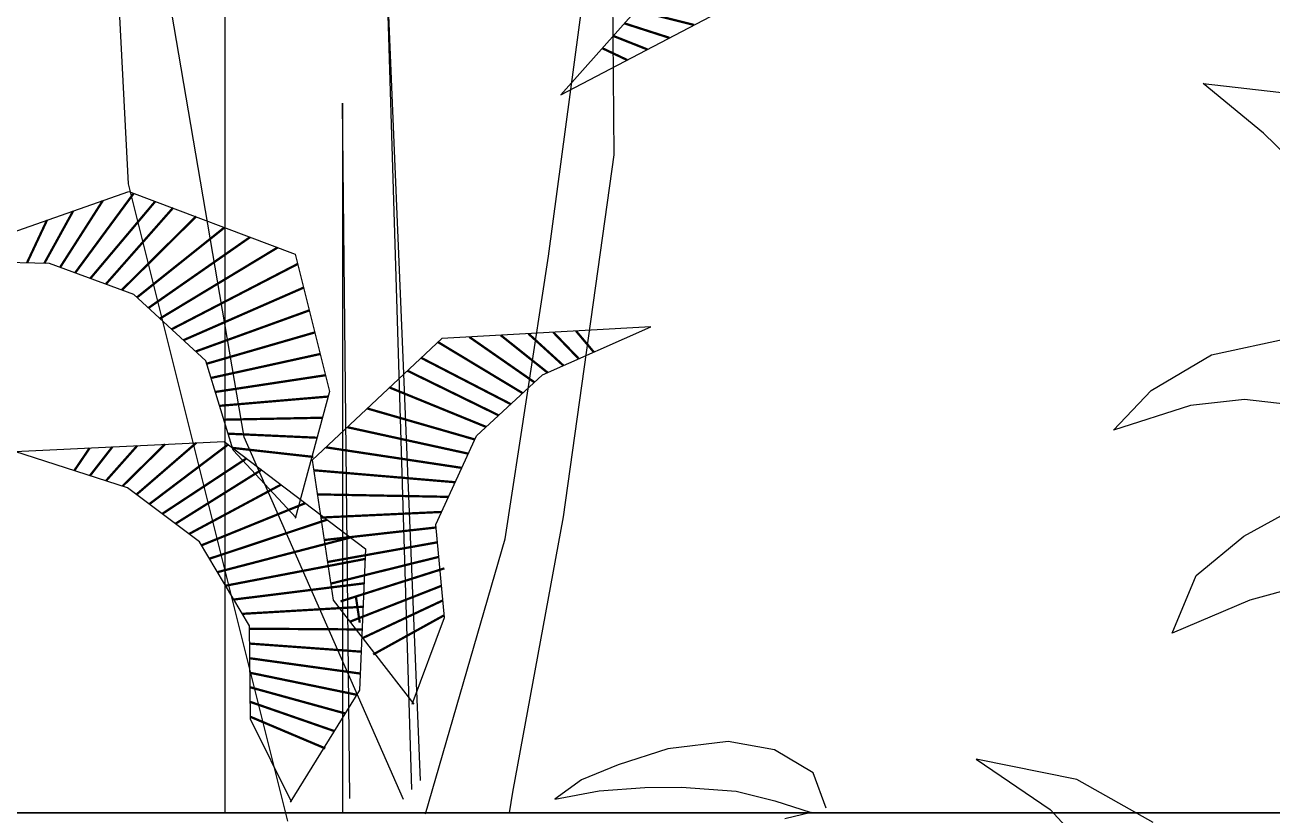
# Model space of a CAD drawing. Header units: inches. Extents: x 452443 to 881249, y 975131 to 1198310.
# Drawn here: x 586249 to 586784, y 1036509 to 1036848 of the extents above; entities that cross this region are included whole.
import ezdxf

# ---------------------------------------------------------------- set-up
doc = ezdxf.new("R2010")
doc.units = ezdxf.units.IN
doc.header["$LTSCALE"] = 3.5
doc.header["$MEASUREMENT"] = 0
doc.linetypes.add('CENTER', pattern=[2, 1.25, -0.25, 0.25, -0.25])
for name, color, linetype in [('Netthay_126', 126, 'Continuous'), ('TREE1', 84, 'Continuous'), ('Truc', 252, 'Continuous')]:
    doc.layers.add(name, color=color, linetype=linetype)

# ---------------------------------------------------------------- blocks, each defined once
blk = doc.blocks.new('ELE_TR10')
for p, q in [((2979.6, 4855.9), (2852.2, 2372.6)), ((736.3, 4755.2), (717.1, 2499.9)), ((2342.3, 1258.3), (2820.3, 4060)), ((1003.9, 2054.2), (812.7, 3486.9)), ((950.1, 2763.2), (135.3, 3191.8)), ((604.5, 3152.5), (950.1, 2763.2)), ((1877.9, -329.1), (1909.8, 2727.3)), ((1909.8, 2727.3), (1909.8, -392.7)), ((717.1, 2499.9), (940.1, 908)), ((2852.2, 2372.6), (2151.1, -429.1)), ((1195.1, 812.5), (1003.9, 2054.2)), ((1641.2, -333.6), (2342.3, 1258.3)), ((940.1, 908), (1163.2, -301.8)), ((1545.6, -397.3), (1195.1, 812.5))]:
    blk.add_line(p, q)
for points in [[(1567.2, -250.6), (1644.6, 1643.7), (1722, 3499.4), (1605.9, -289.3)], [(2112.8, 904.8), (2390.3, 1201.9), (2510.6, 1593.6), (2826.6, 1885.5), (3197, 2021.9), (3717.4, 2034.1), (2848.6, 2338.7), (2117.7, 2063.5), (1966.8, 1459.3), (2118.3, 901.3)], [(1603.3, 85.6), (1461, 466.4), (1500.1, 874.3), (1320.2, 1265.1), (1030.4, 1533.1), (554.4, 1744), (1473.6, 1692.1), (2043.2, 1157.6), (1950.9, 541.8), (1596.9, 84.5)], [(2133.5, -344.1), (2314.9, 19.7), (2318.7, 429.5), (2538.5, 799.3), (2854.8, 1035.5), (3350.3, 1195.3), (2430.7, 1240), (1808.3, 768.1), (1835.6, 146), (2139.7, -345.8)], [(1163.2, -301.8), (1176.9, -392.7)]]:
    blk.add_lwpolyline(points)
at = {"const_width": 10}
for points in [[(365.2, 3070.9), (620.2, 3134.8)], [(473, 3014.1), (670.9, 3077.7)], [(569.9, 2963.2), (719.9, 3022.5)], [(658.5, 2916.6), (767.9, 2968.4)], [(2827.5, 2330.7), (3085.2, 1980.8)], [(2963.4, 2298.4), (3151.2, 2005.1)], [(2654.3, 2267.2), (2950.3, 1931.1)], [(2732.9, 2295.1), (3018.4, 1956.2)], [(3093.8, 2252.7), (3220.7, 2022.5)], [(2553.3, 2229.2), (2880, 1905.2)], [(3208.8, 2212.4), (3297, 2024.3)], [(2316, 2138.1), (2762.8, 1826.6)], [(2428.6, 2180.5), (2813.2, 1873.1)], [(2194.9, 2092.5), (2712.3, 1780)], [(2106.8, 2020.1), (2661.3, 1732.9)], [(2080.9, 1916.1), (2609.3, 1684.8)], [(2055.9, 1816), (2555.7, 1635.2)], [(883.4, 1725.4), (805.3, 1632.8)], [(983.3, 1719.8), (871.5, 1603.6)], [(1092.6, 1713.6), (939, 1573.6)], [(1214.2, 1706.7), (1008.7, 1542.8)], [(1352.2, 1698.9), (1066.3, 1500)], [(2031.7, 1719.1), (2506.9, 1581.6)], [(1490.1, 1676.6), (1117.9, 1452.2)], [(1563.8, 1607.4), (1170.1, 1403.9)], [(2008, 1624.3), (2487.7, 1519)], [(1625.7, 1551.5), (1223.4, 1354.6)], [(1984.7, 1531), (2468.8, 1457.5)], [(1704.4, 1477.7), (1278.4, 1303.8)], [(1972.8, 1437.3), (2450.1, 1396.5)], [(1800.9, 1384.9), (1327.9, 1248.5)], [(1998, 1344.2), (2431.3, 1335.6)], [(1888.6, 1302.6), (1356.5, 1186.2)], [(2021.9, 1256.3), (2412.5, 1274.1)], [(1983, 1214.1), (1385.3, 1123.8)], [(2037.8, 1172), (2393.3, 1211.6)], [(2412.7, 1226.4), (2759.3, 964.2)], [(2552.2, 1234.1), (2815.7, 1006.3)], [(2690.2, 1227.4), (2877.4, 1042.8)], [(2811.9, 1221.5), (2950, 1066.2)], [(2921.2, 1216.2), (3020.3, 1088.9)], [(3021.1, 1211.3), (3089.1, 1111.1)], [(2332.1, 1165.3), (2702.4, 921.6)], [(2036.5, 1113.4), (1414.3, 1060.7)], [(2264.7, 1116.1), (2644.2, 878.2)], [(2178.7, 1050.9), (2584.2, 833.4)], [(2020.6, 1007.3), (1443.9, 996.4)], [(2005.4, 905.4), (1474.4, 930.1)], [(2073, 968.8), (2529.2, 783.6)], [(1977.2, 896.1), (2494.2, 724.7)], [(1990.5, 806.5), (1498.9, 861.8)], [(1874.1, 818), (2459.1, 665.6)], [(1976.1, 710), (1492.7, 796.6)], [(1961.8, 614.8), (1486.5, 732.6)], [(1810.3, 723.5), (2423.6, 605.9)], [(1918.4, 536.9), (1461.9, 682.2)], [(1877.8, 447.4), (1474.3, 605.6)], [(1815, 616.3), (2387.4, 545)], [(1834.1, 443.2), (1851.8, 563)], [(1822.1, 375.4), (1468.2, 541.6)], [(1819.5, 513.3), (2350.1, 482.2)], [(1775.1, 303.6), (1462, 476.5)], [(1823.9, 413.5), (2318.6, 416.9)], [(1828.1, 315.9), (2318, 351.5)], [(1832.4, 219.8), (2317.4, 287.1)], [(1847.6, 126.6), (2316.8, 223.3)], [(1898.4, 44.5), (2316.2, 159.6)], [(1946.3, -32.9), (2315.6, 95.3)], [(1985.5, -109.3), (2315, 29.9)]]:
    blk.add_lwpolyline(points, dxfattribs=at)
blk = doc.blocks.new('tree34')
for p, q in [((948.7, 1149.8), (872.2, 1141.1)), ((895.9, 1106.3), (948.7, 1149.8)), ((854.5, 1066.1), (895.9, 1106.3)), ((941.3, 912.6), (871.1, 927.6)), ((994.2, 881.2), (941.3, 912.6)), ((859.7, 867.4), (912.5, 873.5)), ((912.5, 873.5), (959.6, 868.1)), ((1026.9, 846.5), (994.2, 881.2)), ((959.6, 868.1), (1026.9, 846.5)), ((913.1, 754), (867.9, 778.6)), ((954.7, 719.5), (913.1, 754)), ((843.5, 715.6), (907.9, 698)), ((975.6, 669.2), (954.7, 719.5)), ((907.9, 698), (975.6, 669.2)), ((1323.5, 567.1), (1364, 574.4)), ((1364, 574.4), (1416.9, 567.8)), ((1416.9, 567.8), (1460.3, 553.9)), ((1059, 541.1), (1147.2, 558.9)), ((1147.2, 558.9), (1082.3, 514.7)), ((1289.8, 547), (1323.5, 567.1)), ((1278.2, 515.9), (1289.8, 547)), ((1460.3, 553.9), (1492.3, 540.9)), ((992.2, 503.4), (1059, 541.1)), ((1404.8, 534.5), (1357, 530.9)), ((1437, 534.1), (1404.8, 534.5)), ((1492.3, 540.9), (1515.6, 523.9)), ((1357, 530.9), (1323.1, 522.3)), ((1476.7, 531.2), (1437, 534.1)), ((1515.6, 523.9), (1476.7, 531.2)), ((1082.3, 514.7), (1015.3, 442.6)), ((1323.1, 522.3), (1291.3, 512.2)), ((1291.3, 512.2), (1314.5, 506.7))]:
    blk.add_line(p, q)
blk = doc.blocks.new('A$C2C227CB5')
blk.add_blockref('tree34', (427.6, 0))

msp = doc.modelspace()

# ---------------------------------------------------------------- linework, layer by layer
at = {"layer": 'Netthay_126'}
msp.add_lwpolyline([(586334.85, 1036510.4), (587534.85, 1036510.4), (587534.85, 1037510.4), (586334.85, 1037510.4)], close=True, dxfattribs=at)
for points in [[(588934.85, 1036510.4), (577134.85, 1036510.4)], [(588934.85, 1036510.4), (584434.85, 1036510.4)]]:
    msp.add_lwpolyline(points, dxfattribs=at)
at = {"layer": 'Truc', "linetype": 'CENTER', "ltscale": 600}
msp.add_lwpolyline([(558591.52, 1036510.4), (592145.6, 1036510.4)], dxfattribs=at)

# ---------------------------------------------------------------- block references
at = {"layer": 'TREE1'}
for name, p, xscale, yscale, zscale in [('ELE_TR10', (586571.5, 1036548.69), -0.09750000084750354, 0.09750000084750354, 0.09750000084750354), ('A$C2C227CB5', (587428.46, 1036259.58), -0.4899999999906868, 0.4899999999906868, 0.4899999999906868)]:
    msp.add_blockref(name, p, dxfattribs=dict(at, xscale=xscale, yscale=yscale, zscale=zscale))

doc.saveas('drawing.dxf')
